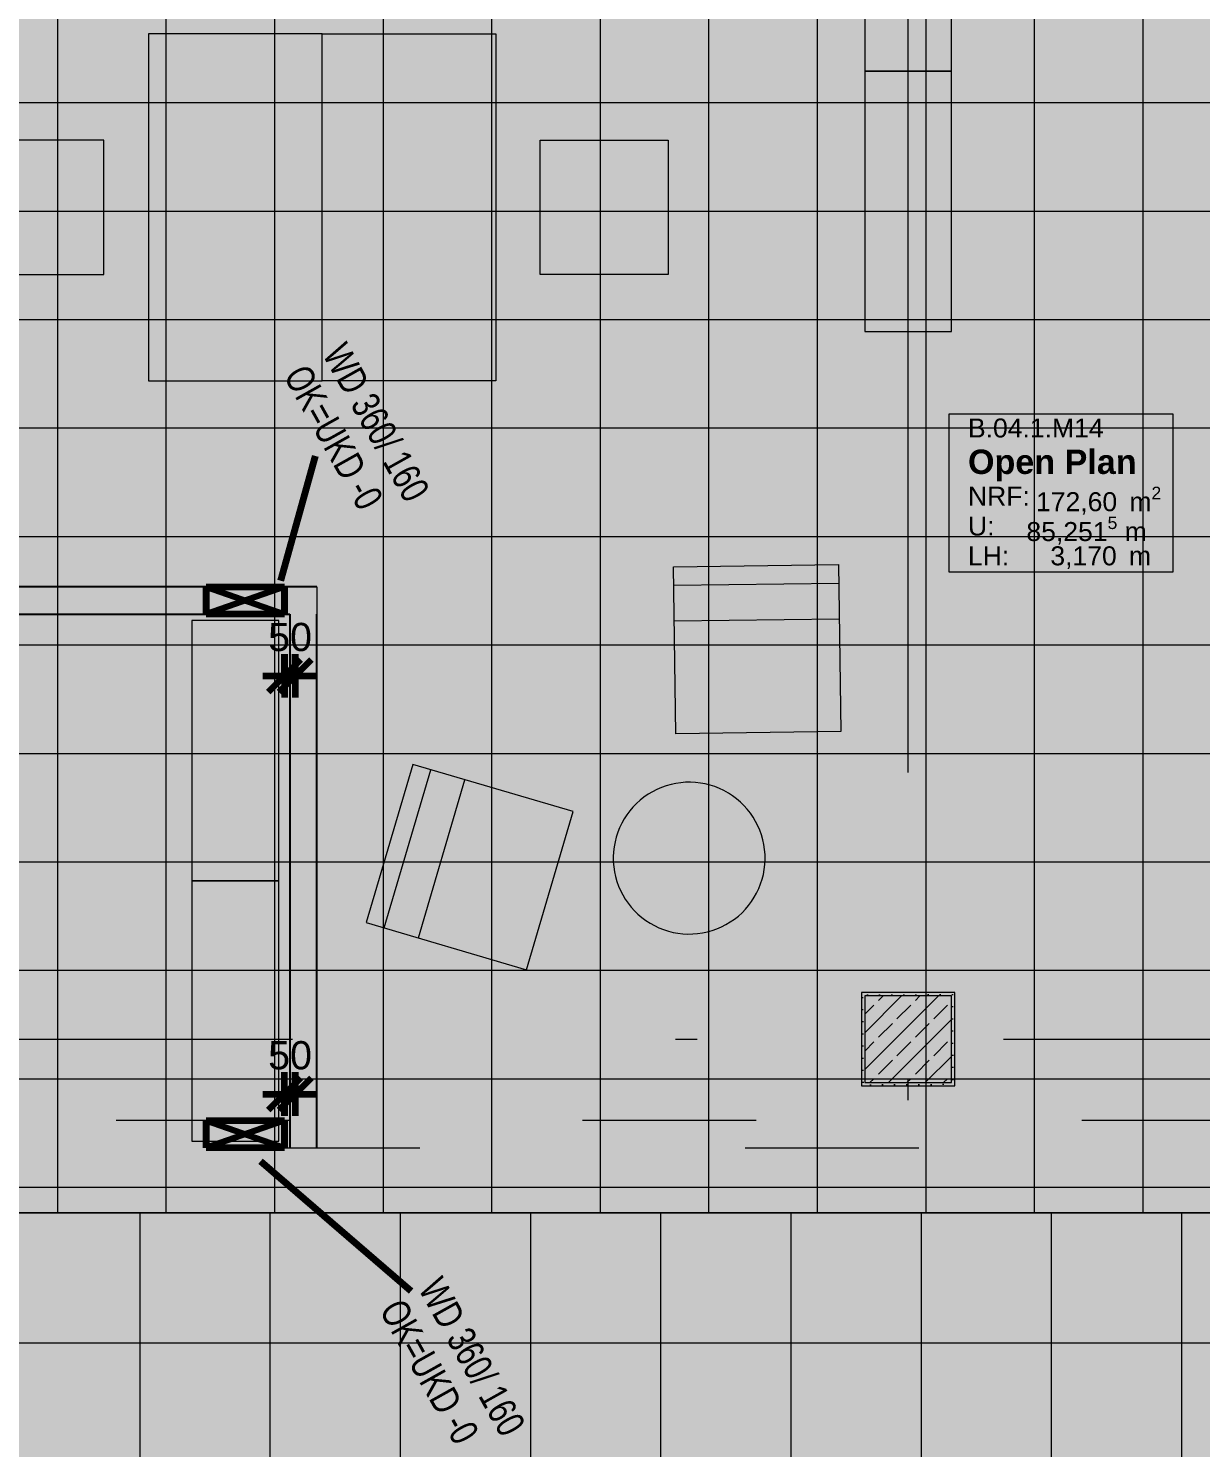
# Model space of a CAD drawing. Header units: metres. Extents: x -22.4 to 53.1, y 133.6 to 157.9.
# Drawn here: x 15.92 to 21.32, y 144.22 to 150.76 of the extents above; entities that cross this region are included whole.
import ezdxf

# ---------------------------------------------------------------- set-up
doc = ezdxf.new("R2010")
doc.units = ezdxf.units.M
doc.header["$MEASUREMENT"] = 0
doc.linetypes.add('Strichlinie-über-Schnitt', pattern=[0.0023, 0.0008, -0.0015])
doc.linetypes.add('Strichpunktlinie', pattern=[0.006703, 0.003528, -0.001764, 0, -0.001411])
for name, color, linetype in [('00  Raster', 7, 'Continuous'), ('10  Stützen', 7, 'Continuous'), ('10  Stützen_Schnittschraffur', 7, 'Continuous'), ('10  Treppen + Rampen', 7, 'Continuous'), ('20  Möbel', 7, 'Continuous'), ('50  NUF - Raumstempel', 7, 'Continuous'), ('50 NUF - Raumstempel MIETERAUSBAU', 7, 'Continuous'), ('BAE-SUD-Text', 7, 'Continuous'), ('Bemaßungen-100', 7, 'Continuous'), ('EPS-SUD-BD', 7, 'Continuous'), ('EPS-SUD-DD', 7, 'Continuous'), ('Neubau_20  Boden Aufbauten', 7, 'Continuous'), ('Neubau_20  Boden Aufbauten_Deckschraffur', 7, 'Continuous'), ('Neubau_20  Möbel', 7, 'Continuous'), ('Neubau_20  Wand Leichtbau', 7, 'Continuous'), ('Neubau_20 Wand Leichtbau MIETERAUSBAU', 7, 'Continuous'), ('Neubau_20 Wand Leichtbau MIETERAUSBAU_Schnittschraffur', 7, 'Continuous'), ('Neubau_50 NUF - Raumstempel MIETERAUSBAU', 7, 'Continuous')]:
    doc.layers.add(name, color=color, linetype=linetype)
doc.styles.add('ERSTELLTER_STIL_1', font='')
doc.styles.add('ERSTELLTER_STIL_3', font='')
doc.styles.add('ERSTELLTER_STIL_4', font='')
doc.styles.get('ERSTELLTER_STIL_1').set_extended_font_data('Arial')
doc.styles.get('ERSTELLTER_STIL_3').set_extended_font_data('Arial', bold=True)
doc.styles.get('ERSTELLTER_STIL_4').set_extended_font_data('Arial Unicode MS')

msp = doc.modelspace()

# ---------------------------------------------------------------- hatches: boundary and pattern name
at = {"layer": '10  Stützen_Schnittschraffur', "linetype": 'Continuous', "lineweight": 0, "true_color": 0xffffff}
h = msp.add_hatch(color=7, dxfattribs=at)
h.paths.add_polyline_path([(19.7534, 146.3199), (19.7534, 145.8899), (20.1834, 145.8899), (20.1834, 146.3199)])
h.paths.add_polyline_path([(19.7684, 146.3049), (20.1684, 146.3049), (20.1684, 145.9049), (19.7684, 145.9049)], flags=0)
at = {"layer": '10  Stützen_Schnittschraffur', "linetype": 'Continuous', "lineweight": 13, "true_color": 0x000100}
h = msp.add_hatch(dxfattribs=at)
h.set_pattern_fill('Gips_0001', color=98, style=0, pattern_type=2)
h.set_pattern_definition([(26.86749, (-110.107942, 75.264664), (-0.0112982155, 0.0223013526), [0, -0.025])])
h.paths.add_polyline_path([(19.7534, 146.3199), (19.7534, 145.8899), (20.1834, 145.8899), (20.1834, 146.3199)])
h.paths.add_polyline_path([(19.7684, 146.3049), (20.1684, 146.3049), (20.1684, 145.9049), (19.7684, 145.9049)], flags=0)
at = {"layer": '10  Stützen_Schnittschraffur', "linetype": 'Continuous', "lineweight": 0, "true_color": 0xffffff}
msp.add_hatch(color=7, dxfattribs=at).paths.add_polyline_path([(19.7684, 145.9049), (20.1684, 145.9049), (20.1684, 146.3049), (19.7684, 146.3049)])
at = {"layer": '10  Stützen_Schnittschraffur', "linetype": 'Continuous', "lineweight": 13, "true_color": 0x000100}
h = msp.add_hatch(dxfattribs=at)
h.set_pattern_fill('Beton__Stahlbeton_0001', color=98, style=0, pattern_type=2)
h.set_pattern_definition([(225, (19.76843, 146.30491), (-0.084853, 0.084853), []), (225, (19.726, 146.34733), (-0.084853, 0.084853), [0.09, -0.03])])
h.paths.add_polyline_path([(19.7684, 145.9049), (20.1684, 145.9049), (20.1684, 146.3049), (19.7684, 146.3049)])
at = {"layer": '10  Treppen + Rampen', "linetype": 'Continuous', "lineweight": 0, "ltscale": 1000, "true_color": 0x000000}
for points in [[(16.735, 148.0649), (16.915, 148.1274), (16.735, 148.1899)], [(16.915, 148.1274), (17.095, 148.0649), (17.095, 148.1899)], [(16.735, 145.6049), (16.915, 145.6674), (16.735, 145.7299)], [(16.915, 145.6674), (17.095, 145.6049), (17.095, 145.7299)]]:
    msp.add_hatch(color=18, dxfattribs=at).paths.add_polyline_path(points)
at = {"layer": 'Neubau_20  Boden Aufbauten_Deckschraffur', "linetype": 'Continuous', "lineweight": 0, "true_color": 0xffffff}
h = msp.add_hatch(color=7, dxfattribs=at)
h.paths.add_polyline_path([(-1.5691, 152.8749), (-1.5691, 148.1899), (3.8309, 148.1899), (3.8309, 145.6049), (-1.6666, 145.6049), (-1.6666, 145.3049), (29.4509, 145.3049), (29.4509, 148.8302), (30.6509, 148.8302), (30.6509, 152.1899), (30.5714, 152.1899), (30.5714, 152.5899), (30.7434, 152.5899), (30.7434, 152.8757), (3.7934, 152.8749)])
h.paths.add_polyline_path([(9.1184, 145.6049), (9.1184, 148.1899), (14.6184, 148.1899), (14.6184, 145.6049), (13.0834, 145.6049), (13.0834, 145.7949), (10.6384, 145.7949), (10.6384, 145.6049)], flags=0)
at = {"layer": 'Neubau_20  Boden Aufbauten_Deckschraffur', "linetype": 'Continuous', "lineweight": 18}
h = msp.add_hatch(dxfattribs=at)
h.set_pattern_fill('Verband__Quadrat__50x50__4D', color=6, style=0, pattern_type=2)
h.set_pattern_definition([(8e-13, (15.05054, 148.9226), (0, 0.5), []), (90, (15.05054, 148.9226), (-0.5, 0), [])])
h.paths.add_polyline_path([(-1.5691, 152.8749), (-1.5691, 148.1899), (3.8309, 148.1899), (3.8309, 145.6049), (-1.6666, 145.6049), (-1.6666, 145.3049), (29.4509, 145.3049), (29.4509, 148.8302), (30.6509, 148.8302), (30.6509, 152.1899), (30.5714, 152.1899), (30.5714, 152.5899), (30.7434, 152.5899), (30.7434, 152.8757), (3.7934, 152.8749)])
h.paths.add_polyline_path([(9.1184, 145.6049), (9.1184, 148.1899), (14.6184, 148.1899), (14.6184, 145.6049), (13.0834, 145.6049), (13.0834, 145.7949), (10.6384, 145.7949), (10.6384, 145.6049)], flags=0)
at = {"layer": 'Neubau_20  Boden Aufbauten_Deckschraffur', "linetype": 'Continuous', "lineweight": 50, "true_color": 0xefefef}
msp.add_hatch(color=7, dxfattribs=at).paths.add_polyline_path([(-1.6316, 145.3049), (-1.6316, 144.1049), (30.6509, 144.1049), (30.6509, 145.3049), (30.6509, 148.8302), (29.4509, 148.8302), (29.4509, 145.3049)])
at = {"layer": 'Neubau_20  Boden Aufbauten_Deckschraffur', "linetype": 'Continuous', "lineweight": 13, "true_color": 0x17c90e}
h = msp.add_hatch(dxfattribs=at)
h.set_pattern_fill('Verband__Quadrat__50x50__4D', color=92, style=0, pattern_type=2)
h.set_pattern_definition([(7e-13, (11.62936, 144.10494), (2e-07, 0.6), []), (90, (11.62936, 144.10494), (-0.6, 0), [])])
h.paths.add_polyline_path([(-1.6316, 145.3049), (-1.6316, 144.1049), (30.6509, 144.1049), (30.6509, 145.3049), (30.6509, 148.8302), (29.4509, 148.8302), (29.4509, 145.3049)])
at = {"layer": 'Neubau_20 Wand Leichtbau MIETERAUSBAU_Schnittschraffur', "linetype": 'Continuous', "lineweight": 18}
for points in [[(17.1192, 148.1899), (14.6184, 148.1899), (14.6184, 148.0649), (17.1192, 148.0649)], [(17.1192, 148.0649), (17.2442, 148.0649), (17.2442, 148.1899)], [(17.1192, 148.1899), (17.1192, 148.0649), (17.2442, 148.1899)], [(17.1192, 148.0649), (17.1192, 145.7299), (17.2442, 145.7299), (17.2442, 148.0649)], [(17.1192, 145.6049), (17.2442, 145.6049), (17.2442, 145.7299), (17.1192, 145.7299)]]:
    msp.add_hatch(color=9, dxfattribs=at).paths.add_polyline_path(points)

# ---------------------------------------------------------------- linework, layer by layer
at = {"layer": '00  Raster', "color": 7, "linetype": 'Strichpunktlinie', "lineweight": 13, "ltscale": 1000}
msp.add_line((19.9684, 133.7291), (19.9684, 155.8899), dxfattribs=at)
at = {"layer": '00  Raster', "color": 5, "linetype": 'Strichpunktlinie', "lineweight": 13, "ltscale": 1000}
msp.add_line((-20.4108, 146.1049), (33.1556, 146.1049), dxfattribs=at)
at = {"layer": '10  Stützen', "color": 7, "linetype": 'Continuous', "lineweight": 13, "ltscale": 1000, "flags": 128}
for points in [[(19.7534, 146.3199), (19.7534, 145.8899), (20.1834, 145.8899), (20.1834, 146.3199)], [(19.7684, 145.9049), (20.1684, 145.9049), (20.1684, 146.3049), (19.7684, 146.3049)]]:
    msp.add_lwpolyline(points, close=True, dxfattribs=at)
at = {"layer": '20  Möbel', "color": 9, "linetype": 'Continuous', "lineweight": 18, "ltscale": 1000}
for p, q in [((19.7684, 151.7681), (19.7684, 150.5681)), ((20.1684, 150.5681), (20.1684, 151.7681)), ((19.7684, 150.5681), (20.1684, 150.5681)), ((19.7684, 150.5681), (19.7684, 149.3681)), ((20.1684, 150.5681), (19.7684, 150.5681)), ((20.1684, 149.3681), (20.1684, 150.5681)), ((19.7684, 149.3681), (20.1684, 149.3681)), ((19.6486, 148.2064), (18.8886, 148.1963)), ((16.6692, 148.0349), (16.6692, 146.8349)), ((17.0692, 148.0349), (16.6692, 148.0349)), ((17.0692, 146.8349), (17.0692, 148.0349)), ((19.6508, 148.042), (18.8908, 148.0319)), ((17.5543, 146.6184), (17.7691, 147.3474)), ((17.712, 146.5719), (17.9268, 147.3009)), ((16.6692, 146.8349), (17.0692, 146.8349)), ((16.6692, 146.8349), (16.6692, 145.6349)), ((17.0692, 146.8349), (16.6692, 146.8349)), ((17.0692, 145.6349), (17.0692, 146.8349)), ((16.6692, 145.6349), (17.0692, 145.6349))]:
    msp.add_line(p, q, dxfattribs=at)
at = {"layer": '20  Möbel', "color": 9, "linetype": 'Continuous', "lineweight": 18, "ltscale": 1000, "flags": 128}
for points in [[(19.6577, 147.523), (18.8977, 147.5128), (18.8875, 148.2828), (19.6474, 148.2929)], [(18.2099, 146.4252), (18.4248, 147.1542), (17.6862, 147.3719), (17.4713, 146.6429)]]:
    msp.add_lwpolyline(points, close=True, dxfattribs=at)
msp.add_lwpolyline([(19.3097, 146.9334, 1), (18.6099, 146.9462, 1)], format="xyb", close=True, dxfattribs=at)
at = {"layer": 'BAE-SUD-Text', "color": 7, "linetype": 'Continuous', "lineweight": 100, "ltscale": 1000}
for p, q in [((16.735, 148.1899), (17.095, 148.0649)), ((17.095, 148.1899), (16.735, 148.0649)), ((16.735, 148.0649), (16.735, 148.1899)), ((16.735, 148.1899), (17.095, 148.1899)), ((16.735, 148.1899), (16.735, 148.0649)), ((17.095, 148.0649), (17.095, 148.1899)), ((17.095, 148.1899), (17.095, 148.0649)), ((17.095, 148.0649), (16.735, 148.0649)), ((16.735, 145.7299), (17.095, 145.6049)), ((17.095, 145.7299), (16.735, 145.6049)), ((16.735, 145.6049), (16.735, 145.7299)), ((16.735, 145.7299), (17.095, 145.7299)), ((16.735, 145.7299), (16.735, 145.6049)), ((17.095, 145.6049), (17.095, 145.7299)), ((17.095, 145.7299), (17.095, 145.6049)), ((17.095, 145.6049), (16.735, 145.6049))]:
    msp.add_line(p, q, dxfattribs=at)
at = {"layer": 'EPS-SUD-BD', "color": 7, "linetype": 'Continuous', "lineweight": 100, "ltscale": 1000}
for p, q in [((17.0786, 148.2191), (17.238, 148.795)), ((16.9846, 145.5431), (17.6781, 144.9445))]:
    msp.add_line(p, q, dxfattribs=at)
at = {"layer": 'EPS-SUD-DD', "color": 7, "linetype": 'Continuous', "lineweight": 100, "ltscale": 1000}
for p, q in [((17.095, 147.8806), (17.095, 147.6806)), ((17.095, 147.7806), (17.095, 147.8806)), ((17.145, 147.8806), (17.145, 147.6806)), ((17.145, 147.7806), (17.145, 147.8806)), ((17.095, 147.7806), (17.17, 147.8556)), ((17.145, 147.7806), (17.22, 147.8556)), ((16.995, 147.7806), (17.245, 147.7806)), ((17.095, 147.7806), (17.02, 147.7056)), ((17.145, 147.7806), (17.07, 147.7056)), ((17.095, 145.7525), (17.095, 145.9525)), ((17.095, 145.8525), (17.17, 145.9275)), ((17.145, 145.9525), (17.145, 145.7525)), ((17.145, 145.8525), (17.145, 145.9525)), ((17.145, 145.8525), (17.22, 145.9275)), ((16.995, 145.8525), (17.245, 145.8525)), ((17.095, 145.8525), (17.02, 145.7775)), ((17.145, 145.8525), (17.07, 145.7775)), ((17.095, 145.8525), (17.095, 145.7525))]:
    msp.add_line(p, q, dxfattribs=at)
at = {"layer": 'Neubau_20  Boden Aufbauten', "color": 7, "linetype": 'Continuous', "lineweight": 13, "ltscale": 1000, "flags": 128}
msp.add_lwpolyline([(-1.5691, 152.8749), (-1.5691, 148.1899), (3.8309, 148.1899), (3.8309, 145.6049), (-1.6666, 145.6049), (-1.6666, 145.3049), (29.4509, 145.3049), (29.4509, 148.8302), (30.6509, 148.8302), (30.6509, 152.1899), (30.5714, 152.1899), (30.5714, 152.5899), (30.7434, 152.5899), (30.7434, 152.8757), (3.7934, 152.8749)], close=True, dxfattribs=at)
at = {"layer": 'Neubau_20  Boden Aufbauten', "color": 253, "linetype": 'Continuous', "lineweight": 18, "ltscale": 1000, "true_color": 0x9f9f9f, "flags": 128}
msp.add_lwpolyline([(-1.6316, 145.3049), (-1.6316, 144.1049), (30.6509, 144.1049), (30.6509, 145.3049), (30.6509, 148.8302), (29.4509, 148.8302), (29.4509, 145.3049)], close=True, dxfattribs=at)
at = {"layer": 'Neubau_20  Möbel', "color": 9, "linetype": 'Continuous', "lineweight": 18, "ltscale": 1000, "flags": 128}
for points in [[(17.2684, 149.1399), (17.2684, 150.7399), (16.4684, 150.7399), (16.4684, 149.1399)], [(17.2684, 149.1399), (17.2684, 150.7399), (18.0684, 150.7399), (18.0684, 149.1399)], [(16.2634, 149.6299), (16.2634, 150.2499), (15.6734, 150.2499), (15.6734, 149.6299)], [(18.2734, 149.6299), (18.2734, 150.2499), (18.8634, 150.2499), (18.8634, 149.6299)]]:
    msp.add_lwpolyline(points, close=True, dxfattribs=at)
at = {"layer": 'Neubau_20  Wand Leichtbau', "color": 7, "linetype": 'Continuous', "lineweight": 25, "ltscale": 1000}
for p, q in [((17.1192, 145.7299), (17.1192, 145.6049)), ((17.1192, 145.7299), (17.1192, 145.6049)), ((17.2442, 145.6049), (17.2442, 145.7299)), ((17.2442, 145.6049), (17.2442, 145.7299))]:
    msp.add_line(p, q, dxfattribs=at)
at = {"layer": 'Neubau_20  Wand Leichtbau', "color": 7, "linetype": 'Strichlinie-über-Schnitt', "lineweight": 18, "ltscale": 1000}
msp.add_line((17.1192, 145.6049), (17.2442, 145.6049), dxfattribs=at)
at = {"layer": 'Neubau_20  Wand Leichtbau', "color": 7, "linetype": 'Strichlinie-über-Schnitt', "lineweight": 18, "ltscale": 1000, "flags": 128}
for points in [[(17.1192, 145.7299), (14.6184, 145.7299)], [(30.7684, 145.7299), (17.2442, 145.7299)], [(14.6184, 145.6049), (30.7684, 145.6049)]]:
    msp.add_lwpolyline(points, dxfattribs=at)
at = {"layer": 'Neubau_20 Wand Leichtbau MIETERAUSBAU', "color": 7, "linetype": 'Continuous', "lineweight": 25, "ltscale": 1000, "flags": 128}
for points in [[(17.2442, 148.1899), (14.6184, 148.1899)], [(14.6184, 148.0649), (17.1192, 148.0649)], [(17.1192, 148.0649), (17.1192, 145.7299)], [(17.2442, 145.7299), (17.2442, 148.0649)]]:
    msp.add_lwpolyline(points, dxfattribs=at)
at = {"layer": 'Neubau_20 Wand Leichtbau MIETERAUSBAU', "color": 7, "linetype": 'Continuous', "lineweight": 13, "ltscale": 1000, "flags": 128}
msp.add_lwpolyline([(17.2442, 148.1899), (17.2442, 148.0649)], dxfattribs=at)
at = {"layer": 'Neubau_50 NUF - Raumstempel MIETERAUSBAU', "color": 7, "linetype": 'Continuous', "lineweight": 13, "ltscale": 1000}
for p, q in [((21.1892, 148.9865), (20.1558, 148.9865)), ((20.1558, 148.9865), (20.1558, 148.2597)), ((21.1892, 148.2597), (21.1892, 148.9865)), ((20.1558, 148.2597), (21.1892, 148.2597))]:
    msp.add_line(p, q, dxfattribs=at)

# ---------------------------------------------------------------- texts
at = {"layer": '50  NUF - Raumstempel', "color": 7, "linetype": 'Continuous', "lineweight": 100, "char_height": 0.13, "attachment_point": 1, "rotation": 299.26249, "style": 'ERSTELLTER_STIL_4'}
for s, insert in [('\\A1;{\\W0.750000x;\\pql;\\fArial Unicode MS|b0|i0|c0|p34;WD 360/ 160}', (17.3806, 149.3271)), ('\\A1;{\\W0.750000x;\\pql;\\fArial Unicode MS|b0|i0|c0|p34;OK=UKD -0}', (17.202, 149.227)), ('\\A1;{\\W0.750000x;\\pql;\\fArial Unicode MS|b0|i0|c0|p34;WD 360/ 160}', (17.822, 145.0198)), ('\\A1;{\\W0.750000x;\\pql;\\fArial Unicode MS|b0|i0|c0|p34;OK=UKD -0}', (17.6434, 144.9198))]:
    msp.add_mtext(s, dxfattribs=dict(at, insert=insert))
at = {"layer": '50 NUF - Raumstempel MIETERAUSBAU', "color": 7, "linetype": 'Continuous', "lineweight": 18, "attachment_point": 1}
for s, insert, char_height, style in [('\\A1;{\\pql;\\pt0;\\fArial|b0|i0|c0|p38;B.04.1.M14}', (20.2441, 148.9665), 0.0875, 'ERSTELLTER_STIL_1'), ('\\A1;{\\pqj;\\pt0;\\fArial|b1|i0|c0|p38;Open Plan}', (20.2441, 148.8233), 0.1125, 'ERSTELLTER_STIL_3'), ('\\A1;{\\pqj;\\pt0;\\fArial|b0|i0|c0|p38;NRF: }', (20.2441, 148.6522), 0.0875, 'ERSTELLTER_STIL_1'), ('\\A1;{\\pql;\\pt0,0.1;\\fArial|b0|i0|c0|p38;172,60\\fArial|b0|i0|c0|p38;\\A1{\\H.66x;\\S^  ;}\\fArial|b0|i0|c0|p38; m\\fArial|b0|i0|c0|p38;\\A1{\\H.66x;\\S2^  ;}}', (20.5577, 148.6522), 0.0875, 'ERSTELLTER_STIL_1'), ('\\A1;{\\pqj;\\pt0;\\fArial|b0|i0|c0|p38;U: }', (20.2441, 148.5147), 0.0875, 'ERSTELLTER_STIL_1'), ('\\A1;{\\pql;\\pt0,0.1;\\fArial|b0|i0|c0|p38;85,251\\fArial|b0|i0|c0|p38;\\A1{\\H.66x;\\S5^  ;}\\fArial|b0|i0|c0|p38; m\\fArial|b0|i0|c0|p38;\\A1{\\H.66x;\\S^  ;}}', (20.5135, 148.5147), 0.0875, 'ERSTELLTER_STIL_1'), ('\\A1;{\\pqj;\\pt0;\\fArial|b0|i0|c0|p38;LH: }', (20.2441, 148.3772), 0.0875, 'ERSTELLTER_STIL_1'), ('\\A1;{\\pql;\\pt0,0.1;\\fArial|b0|i0|c0|p38;3,170\\fArial|b0|i0|c0|p38;\\A1{\\H.66x;\\S^  ;}\\fArial|b0|i0|c0|p38; m\\fArial|b0|i0|c0|p38;\\A1{\\H.66x;\\S^  ;}}', (20.6237, 148.3772), 0.0875, 'ERSTELLTER_STIL_1')]:
    msp.add_mtext(s, dxfattribs=dict(at, insert=insert, char_height=char_height, style=style))
at = {"layer": 'Bemaßungen-100', "color": 7, "linetype": 'Continuous', "lineweight": 100, "char_height": 0.13, "attachment_point": 1, "rotation": 359.99988, "style": 'ERSTELLTER_STIL_1'}
for insert in [(17.02, 148.0244), (17.02, 146.0963)]:
    msp.add_mtext('\\A1;{\\pql;\\fArial|b0|i0|c0|p38;50}', dxfattribs=dict(at, insert=insert))

doc.saveas('drawing.dxf')
